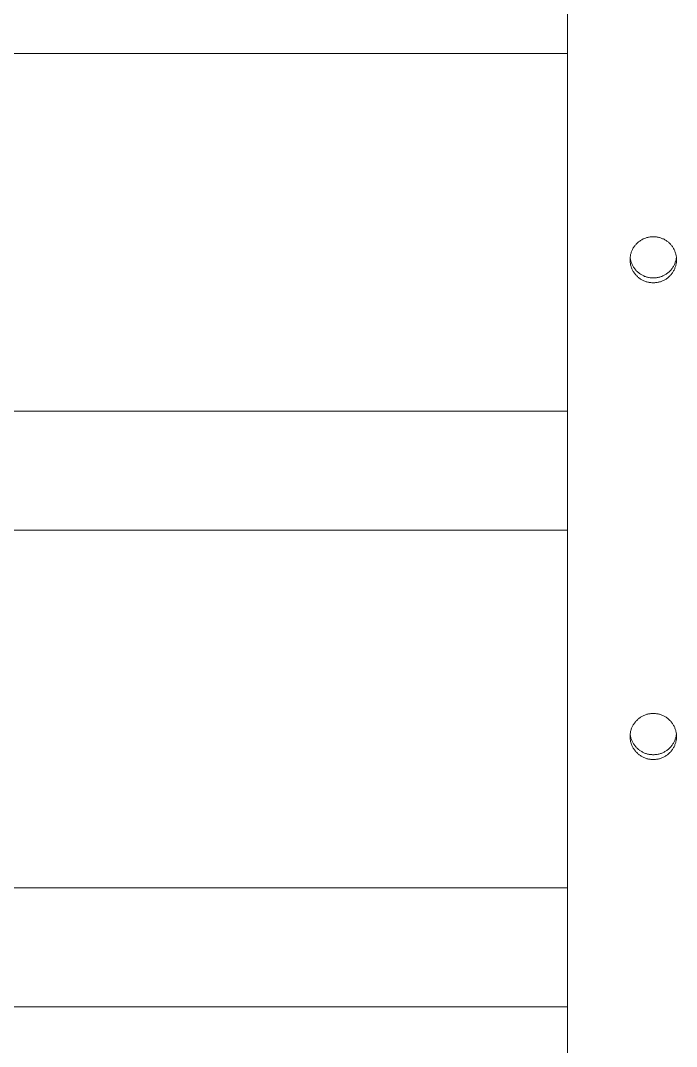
# Model space of a CAD drawing. Header units: millimetres. Extents: x -80 to 4518, y -398 to 2524.
# Drawn here: x 1548 to 1624.4, y 1867.6 to 1987 of the extents above; entities that cross this region are included whole.
import ezdxf

# ---------------------------------------------------------------- set-up
doc = ezdxf.new("R2010")
doc.units = ezdxf.units.MM
doc.layers.add('ZANO_R', color=7, linetype='Continuous', lineweight=0)

msp = doc.modelspace()

# ---------------------------------------------------------------- linework, layer by layer
at = {"layer": 'ZANO_R'}
for p, q in [((1611.68, 1834.01), (1611.68, 2042.54)), ((1397.77, 1983.13), (1611.68, 1983.13)), ((1619.69, 1960.95), (1619.63, 1960.88)), ((1619.75, 1961.01), (1619.69, 1960.95)), ((1619.82, 1961.08), (1619.75, 1961.01)), ((1619.89, 1961.14), (1619.82, 1961.08)), ((1619.96, 1961.2), (1619.89, 1961.14)), ((1620.03, 1961.26), (1619.96, 1961.2)), ((1620.11, 1961.31), (1620.03, 1961.26)), ((1620.18, 1961.36), (1620.11, 1961.31)), ((1620.26, 1961.41), (1620.18, 1961.36)), ((1620.34, 1961.46), (1620.26, 1961.41)), ((1620.42, 1961.51), (1620.34, 1961.46)), ((1620.51, 1961.55), (1620.42, 1961.51)), ((1620.59, 1961.58), (1620.51, 1961.55)), ((1620.68, 1961.62), (1620.59, 1961.58)), ((1620.76, 1961.65), (1620.68, 1961.62)), ((1620.85, 1961.68), (1620.76, 1961.65)), ((1620.94, 1961.71), (1620.85, 1961.68)), ((1621.03, 1961.73), (1620.94, 1961.71)), ((1621.12, 1961.75), (1621.03, 1961.73)), ((1621.21, 1961.77), (1621.12, 1961.75)), ((1621.31, 1961.78), (1621.21, 1961.77)), ((1621.4, 1961.79), (1621.31, 1961.78)), ((1621.49, 1961.8), (1621.4, 1961.79)), ((1621.58, 1961.8), (1621.49, 1961.8)), ((1621.68, 1961.8), (1621.58, 1961.8)), ((1621.77, 1961.8), (1621.68, 1961.8)), ((1621.86, 1961.8), (1621.77, 1961.8)), ((1621.95, 1961.79), (1621.86, 1961.8)), ((1622.05, 1961.78), (1621.95, 1961.79)), ((1622.14, 1961.77), (1622.05, 1961.78)), ((1622.23, 1961.75), (1622.14, 1961.77)), ((1622.32, 1961.73), (1622.23, 1961.75)), ((1622.41, 1961.71), (1622.32, 1961.73)), ((1622.5, 1961.68), (1622.41, 1961.71)), ((1622.59, 1961.65), (1622.5, 1961.68)), ((1622.67, 1961.62), (1622.59, 1961.65)), ((1622.76, 1961.58), (1622.67, 1961.62)), ((1622.85, 1961.55), (1622.76, 1961.58)), ((1622.93, 1961.51), (1622.85, 1961.55)), ((1623.01, 1961.46), (1622.93, 1961.51)), ((1623.09, 1961.41), (1623.01, 1961.46)), ((1623.17, 1961.36), (1623.09, 1961.41)), ((1623.25, 1961.31), (1623.17, 1961.36)), ((1623.32, 1961.26), (1623.25, 1961.31)), ((1623.39, 1961.2), (1623.32, 1961.26)), ((1623.46, 1961.14), (1623.39, 1961.2)), ((1623.53, 1961.08), (1623.46, 1961.14)), ((1623.6, 1961.01), (1623.53, 1961.08)), ((1623.66, 1960.95), (1623.6, 1961.01)), ((1623.73, 1960.88), (1623.66, 1960.95)), ((1619.04, 1959.73), (1619.02, 1959.64)), ((1619.07, 1959.82), (1619.04, 1959.73)), ((1619.09, 1959.91), (1619.07, 1959.82)), ((1619.12, 1960), (1619.09, 1959.91)), ((1619.15, 1960.08), (1619.12, 1960)), ((1619.19, 1960.17), (1619.15, 1960.08)), ((1619.22, 1960.25), (1619.19, 1960.17)), ((1619.26, 1960.34), (1619.22, 1960.25)), ((1619.31, 1960.42), (1619.26, 1960.34)), ((1619.35, 1960.5), (1619.31, 1960.42)), ((1619.4, 1960.58), (1619.35, 1960.5)), ((1619.45, 1960.66), (1619.4, 1960.58)), ((1619.51, 1960.73), (1619.45, 1960.66)), ((1619.57, 1960.81), (1619.51, 1960.73)), ((1619.63, 1960.88), (1619.57, 1960.81)), ((1623.79, 1960.81), (1623.73, 1960.88)), ((1623.84, 1960.73), (1623.79, 1960.81)), ((1623.9, 1960.66), (1623.84, 1960.73)), ((1623.95, 1960.58), (1623.9, 1960.66)), ((1624, 1960.5), (1623.95, 1960.58)), ((1624.04, 1960.42), (1624, 1960.5)), ((1624.09, 1960.34), (1624.04, 1960.42)), ((1624.13, 1960.25), (1624.09, 1960.34)), ((1624.17, 1960.17), (1624.13, 1960.25)), ((1624.2, 1960.08), (1624.17, 1960.17)), ((1624.23, 1960), (1624.2, 1960.08)), ((1624.26, 1959.91), (1624.23, 1960)), ((1624.29, 1959.82), (1624.26, 1959.91)), ((1624.31, 1959.73), (1624.29, 1959.82)), ((1624.33, 1959.64), (1624.31, 1959.73)), ((1618.99, 1959.36), (1618.98, 1959.27)), ((1618.98, 1959.27), (1618.98, 1959.18)), ((1618.98, 1959.18), (1618.98, 1959.08)), ((1618.98, 1959.08), (1618.98, 1958.99)), ((1618.98, 1958.99), (1618.99, 1958.9)), ((1619, 1959.45), (1618.99, 1959.36)), ((1619, 1959.31), (1618.99, 1959.41)), ((1618.99, 1958.9), (1619, 1958.8)), ((1619.01, 1959.55), (1619, 1959.45)), ((1619.02, 1959.22), (1619, 1959.31)), ((1619, 1958.8), (1619.01, 1958.71)), ((1619.02, 1959.64), (1619.01, 1959.55)), ((1619.01, 1958.71), (1619.02, 1958.62)), ((1619.04, 1959.13), (1619.02, 1959.22)), ((1619.02, 1958.62), (1619.04, 1958.53)), ((1619.06, 1959.04), (1619.04, 1959.13)), ((1619.08, 1958.95), (1619.06, 1959.04)), ((1619.11, 1958.86), (1619.08, 1958.95)), ((1619.14, 1958.77), (1619.11, 1958.86)), ((1619.17, 1958.68), (1619.14, 1958.77)), ((1619.21, 1958.59), (1619.17, 1958.68)), ((1619.25, 1958.51), (1619.21, 1958.59)), ((1624.14, 1958.59), (1624.1, 1958.51)), ((1624.18, 1958.68), (1624.14, 1958.59)), ((1624.21, 1958.77), (1624.18, 1958.68)), ((1624.24, 1958.86), (1624.21, 1958.77)), ((1624.27, 1958.95), (1624.24, 1958.86)), ((1624.29, 1959.04), (1624.27, 1958.95)), ((1624.32, 1959.13), (1624.29, 1959.04)), ((1624.31, 1958.53), (1624.33, 1958.62)), ((1624.33, 1959.22), (1624.32, 1959.13)), ((1624.34, 1959.55), (1624.33, 1959.64)), ((1624.35, 1959.31), (1624.33, 1959.22)), ((1624.33, 1958.62), (1624.34, 1958.71)), ((1624.36, 1959.45), (1624.34, 1959.55)), ((1624.34, 1958.71), (1624.36, 1958.8)), ((1624.36, 1959.41), (1624.35, 1959.31)), ((1624.37, 1959.36), (1624.36, 1959.45)), ((1624.36, 1958.8), (1624.37, 1958.9)), ((1624.37, 1959.27), (1624.37, 1959.36)), ((1624.38, 1959.18), (1624.37, 1959.27)), ((1624.37, 1958.99), (1624.38, 1959.08)), ((1624.37, 1958.9), (1624.37, 1958.99)), ((1624.38, 1959.08), (1624.38, 1959.18)), ((1619.04, 1958.53), (1619.07, 1958.44)), ((1619.07, 1958.44), (1619.09, 1958.35)), ((1619.09, 1958.35), (1619.12, 1958.26)), ((1619.12, 1958.26), (1619.15, 1958.18)), ((1619.15, 1958.18), (1619.19, 1958.09)), ((1619.19, 1958.09), (1619.22, 1958)), ((1619.22, 1958), (1619.26, 1957.92)), ((1619.3, 1958.43), (1619.25, 1958.51)), ((1619.26, 1957.92), (1619.31, 1957.84)), ((1619.34, 1958.34), (1619.3, 1958.43)), ((1619.31, 1957.84), (1619.35, 1957.76)), ((1619.39, 1958.26), (1619.34, 1958.34)), ((1619.35, 1957.76), (1619.4, 1957.68)), ((1619.44, 1958.19), (1619.39, 1958.26)), ((1619.4, 1957.68), (1619.45, 1957.6)), ((1619.5, 1958.11), (1619.44, 1958.19)), ((1619.45, 1957.6), (1619.51, 1957.53)), ((1619.55, 1958.03), (1619.5, 1958.11)), ((1619.51, 1957.53), (1619.57, 1957.45)), ((1619.61, 1957.96), (1619.55, 1958.03)), ((1619.57, 1957.45), (1619.63, 1957.38)), ((1619.67, 1957.89), (1619.61, 1957.96)), ((1619.63, 1957.38), (1619.69, 1957.31)), ((1619.74, 1957.82), (1619.67, 1957.89)), ((1619.8, 1957.76), (1619.74, 1957.82)), ((1619.87, 1957.69), (1619.8, 1957.76)), ((1619.94, 1957.63), (1619.87, 1957.69)), ((1620.02, 1957.57), (1619.94, 1957.63)), ((1620.09, 1957.52), (1620.02, 1957.57)), ((1620.17, 1957.46), (1620.09, 1957.52)), ((1620.25, 1957.41), (1620.17, 1957.46)), ((1620.33, 1957.36), (1620.25, 1957.41)), ((1620.41, 1957.32), (1620.33, 1957.36)), ((1623.02, 1957.36), (1622.94, 1957.32)), ((1623.1, 1957.41), (1623.02, 1957.36)), ((1623.18, 1957.46), (1623.1, 1957.41)), ((1623.26, 1957.52), (1623.18, 1957.46)), ((1623.33, 1957.57), (1623.26, 1957.52)), ((1623.41, 1957.63), (1623.33, 1957.57)), ((1623.48, 1957.69), (1623.41, 1957.63)), ((1623.55, 1957.76), (1623.48, 1957.69)), ((1623.61, 1957.82), (1623.55, 1957.76)), ((1623.68, 1957.89), (1623.61, 1957.82)), ((1623.66, 1957.31), (1623.73, 1957.38)), ((1623.74, 1957.96), (1623.68, 1957.89)), ((1623.73, 1957.38), (1623.79, 1957.45)), ((1623.8, 1958.03), (1623.74, 1957.96)), ((1623.79, 1957.45), (1623.84, 1957.53)), ((1623.86, 1958.11), (1623.8, 1958.03)), ((1623.84, 1957.53), (1623.9, 1957.6)), ((1623.91, 1958.19), (1623.86, 1958.11)), ((1623.9, 1957.6), (1623.95, 1957.68)), ((1623.96, 1958.26), (1623.91, 1958.19)), ((1623.95, 1957.68), (1624, 1957.76)), ((1624.01, 1958.34), (1623.96, 1958.26)), ((1624, 1957.76), (1624.04, 1957.84)), ((1624.06, 1958.43), (1624.01, 1958.34)), ((1624.04, 1957.84), (1624.09, 1957.92)), ((1624.1, 1958.51), (1624.06, 1958.43)), ((1624.09, 1957.92), (1624.13, 1958)), ((1624.13, 1958), (1624.17, 1958.09)), ((1624.17, 1958.09), (1624.2, 1958.18)), ((1624.2, 1958.18), (1624.23, 1958.26)), ((1624.23, 1958.26), (1624.26, 1958.35)), ((1624.26, 1958.35), (1624.29, 1958.44)), ((1624.29, 1958.44), (1624.31, 1958.53)), ((1619.69, 1957.31), (1619.75, 1957.25)), ((1619.75, 1957.25), (1619.82, 1957.18)), ((1619.82, 1957.18), (1619.89, 1957.12)), ((1619.89, 1957.12), (1619.96, 1957.06)), ((1619.96, 1957.06), (1620.03, 1957)), ((1620.03, 1957), (1620.11, 1956.95)), ((1620.11, 1956.95), (1620.18, 1956.89)), ((1620.18, 1956.89), (1620.26, 1956.84)), ((1620.26, 1956.84), (1620.34, 1956.8)), ((1620.34, 1956.8), (1620.42, 1956.75)), ((1620.5, 1957.28), (1620.41, 1957.32)), ((1620.42, 1956.75), (1620.51, 1956.71)), ((1620.58, 1957.24), (1620.5, 1957.28)), ((1620.51, 1956.71), (1620.59, 1956.67)), ((1620.67, 1957.2), (1620.58, 1957.24)), ((1620.59, 1956.67), (1620.68, 1956.64)), ((1620.76, 1957.17), (1620.67, 1957.2)), ((1620.68, 1956.64), (1620.76, 1956.61)), ((1620.84, 1957.14), (1620.76, 1957.17)), ((1620.76, 1956.61), (1620.85, 1956.58)), ((1620.93, 1957.11), (1620.84, 1957.14)), ((1620.85, 1956.58), (1620.94, 1956.55)), ((1621.02, 1957.09), (1620.93, 1957.11)), ((1620.94, 1956.55), (1621.03, 1956.53)), ((1621.12, 1957.07), (1621.02, 1957.09)), ((1621.03, 1956.53), (1621.12, 1956.51)), ((1621.21, 1957.05), (1621.12, 1957.07)), ((1621.12, 1956.51), (1621.21, 1956.49)), ((1621.3, 1957.03), (1621.21, 1957.05)), ((1621.21, 1956.49), (1621.31, 1956.48)), ((1621.39, 1957.02), (1621.3, 1957.03)), ((1621.31, 1956.48), (1621.4, 1956.47)), ((1621.49, 1957.02), (1621.39, 1957.02)), ((1621.4, 1956.47), (1621.49, 1956.46)), ((1621.58, 1957.01), (1621.49, 1957.02)), ((1621.49, 1956.46), (1621.58, 1956.46)), ((1621.68, 1957.01), (1621.58, 1957.01)), ((1621.58, 1956.46), (1621.68, 1956.46)), ((1621.77, 1957.01), (1621.68, 1957.01)), ((1621.68, 1956.46), (1621.77, 1956.46)), ((1621.86, 1957.02), (1621.77, 1957.01)), ((1621.77, 1956.46), (1621.86, 1956.46)), ((1621.96, 1957.02), (1621.86, 1957.02)), ((1621.86, 1956.46), (1621.95, 1956.47)), ((1621.95, 1956.47), (1622.05, 1956.48)), ((1622.05, 1957.03), (1621.96, 1957.02)), ((1622.14, 1957.05), (1622.05, 1957.03)), ((1622.05, 1956.48), (1622.14, 1956.49)), ((1622.24, 1957.07), (1622.14, 1957.05)), ((1622.14, 1956.49), (1622.23, 1956.51)), ((1622.23, 1956.51), (1622.32, 1956.53)), ((1622.33, 1957.09), (1622.24, 1957.07)), ((1622.32, 1956.53), (1622.41, 1956.55)), ((1622.42, 1957.11), (1622.33, 1957.09)), ((1622.41, 1956.55), (1622.5, 1956.58)), ((1622.51, 1957.14), (1622.42, 1957.11)), ((1622.5, 1956.58), (1622.59, 1956.61)), ((1622.6, 1957.17), (1622.51, 1957.14)), ((1622.59, 1956.61), (1622.67, 1956.64)), ((1622.68, 1957.2), (1622.6, 1957.17)), ((1622.67, 1956.64), (1622.76, 1956.67)), ((1622.77, 1957.24), (1622.68, 1957.2)), ((1622.76, 1956.67), (1622.85, 1956.71)), ((1622.86, 1957.28), (1622.77, 1957.24)), ((1622.85, 1956.71), (1622.93, 1956.75)), ((1622.94, 1957.32), (1622.86, 1957.28)), ((1622.93, 1956.75), (1623.01, 1956.8)), ((1623.01, 1956.8), (1623.09, 1956.84)), ((1623.09, 1956.84), (1623.17, 1956.89)), ((1623.17, 1956.89), (1623.25, 1956.95)), ((1623.25, 1956.95), (1623.32, 1957)), ((1623.32, 1957), (1623.39, 1957.06)), ((1623.39, 1957.06), (1623.46, 1957.12)), ((1623.46, 1957.12), (1623.53, 1957.18)), ((1623.53, 1957.18), (1623.6, 1957.25)), ((1623.6, 1957.25), (1623.66, 1957.31)), ((1611.68, 1941.51), (1397.77, 1941.51)), ((1397.77, 1927.67), (1611.68, 1927.67)), ((1620.42, 1906.05), (1620.34, 1906)), ((1620.51, 1906.09), (1620.42, 1906.05)), ((1620.59, 1906.13), (1620.51, 1906.09)), ((1620.68, 1906.16), (1620.59, 1906.13)), ((1620.76, 1906.19), (1620.68, 1906.16)), ((1620.85, 1906.22), (1620.76, 1906.19)), ((1620.94, 1906.25), (1620.85, 1906.22)), ((1621.03, 1906.27), (1620.94, 1906.25)), ((1621.12, 1906.29), (1621.03, 1906.27)), ((1621.21, 1906.31), (1621.12, 1906.29)), ((1621.31, 1906.32), (1621.21, 1906.31)), ((1621.4, 1906.33), (1621.31, 1906.32)), ((1621.49, 1906.34), (1621.4, 1906.33)), ((1621.58, 1906.34), (1621.49, 1906.34)), ((1621.68, 1906.34), (1621.58, 1906.34)), ((1621.77, 1906.34), (1621.68, 1906.34)), ((1621.86, 1906.34), (1621.77, 1906.34)), ((1621.95, 1906.33), (1621.86, 1906.34)), ((1622.05, 1906.32), (1621.95, 1906.33)), ((1622.14, 1906.31), (1622.05, 1906.32)), ((1622.23, 1906.29), (1622.14, 1906.31)), ((1622.32, 1906.27), (1622.23, 1906.29)), ((1622.41, 1906.25), (1622.32, 1906.27)), ((1622.5, 1906.22), (1622.41, 1906.25)), ((1622.59, 1906.19), (1622.5, 1906.22)), ((1622.67, 1906.16), (1622.59, 1906.19)), ((1622.76, 1906.13), (1622.67, 1906.16)), ((1622.85, 1906.09), (1622.76, 1906.13)), ((1622.93, 1906.05), (1622.85, 1906.09)), ((1623.01, 1906), (1622.93, 1906.05)), ((1619.26, 1904.88), (1619.22, 1904.8)), ((1619.31, 1904.96), (1619.26, 1904.88)), ((1619.35, 1905.04), (1619.31, 1904.96)), ((1619.4, 1905.12), (1619.35, 1905.04)), ((1619.45, 1905.2), (1619.4, 1905.12)), ((1619.51, 1905.27), (1619.45, 1905.2)), ((1619.57, 1905.35), (1619.51, 1905.27)), ((1619.63, 1905.42), (1619.57, 1905.35)), ((1619.69, 1905.49), (1619.63, 1905.42)), ((1619.75, 1905.55), (1619.69, 1905.49)), ((1619.82, 1905.62), (1619.75, 1905.55)), ((1619.89, 1905.68), (1619.82, 1905.62)), ((1619.96, 1905.74), (1619.89, 1905.68)), ((1620.03, 1905.8), (1619.96, 1905.74)), ((1620.11, 1905.85), (1620.03, 1905.8)), ((1620.18, 1905.91), (1620.11, 1905.85)), ((1620.26, 1905.96), (1620.18, 1905.91)), ((1620.34, 1906), (1620.26, 1905.96)), ((1623.09, 1905.96), (1623.01, 1906)), ((1623.17, 1905.91), (1623.09, 1905.96)), ((1623.25, 1905.85), (1623.17, 1905.91)), ((1623.32, 1905.8), (1623.25, 1905.85)), ((1623.39, 1905.74), (1623.32, 1905.8)), ((1623.46, 1905.68), (1623.39, 1905.74)), ((1623.53, 1905.62), (1623.46, 1905.68)), ((1623.6, 1905.55), (1623.53, 1905.62)), ((1623.66, 1905.49), (1623.6, 1905.55)), ((1623.73, 1905.42), (1623.66, 1905.49)), ((1623.79, 1905.35), (1623.73, 1905.42)), ((1623.84, 1905.27), (1623.79, 1905.35)), ((1623.9, 1905.2), (1623.84, 1905.27)), ((1623.95, 1905.12), (1623.9, 1905.2)), ((1624, 1905.04), (1623.95, 1905.12)), ((1624.04, 1904.96), (1624, 1905.04)), ((1624.09, 1904.88), (1624.04, 1904.96)), ((1624.13, 1904.8), (1624.09, 1904.88)), ((1618.99, 1903.9), (1618.98, 1903.81)), ((1618.98, 1903.81), (1618.98, 1903.72)), ((1618.98, 1903.72), (1618.98, 1903.62)), ((1619, 1903.99), (1618.99, 1903.9)), ((1619, 1903.86), (1618.99, 1903.95)), ((1619.01, 1904.09), (1619, 1903.99)), ((1619.02, 1903.76), (1619, 1903.86)), ((1619.02, 1904.18), (1619.01, 1904.09)), ((1619.04, 1904.27), (1619.02, 1904.18)), ((1619.04, 1903.67), (1619.02, 1903.76)), ((1619.07, 1904.36), (1619.04, 1904.27)), ((1619.06, 1903.58), (1619.04, 1903.67)), ((1619.09, 1904.45), (1619.07, 1904.36)), ((1619.12, 1904.54), (1619.09, 1904.45)), ((1619.15, 1904.62), (1619.12, 1904.54)), ((1619.19, 1904.71), (1619.15, 1904.62)), ((1619.22, 1904.8), (1619.19, 1904.71)), ((1624.17, 1904.71), (1624.13, 1904.8)), ((1624.2, 1904.62), (1624.17, 1904.71)), ((1624.23, 1904.54), (1624.2, 1904.62)), ((1624.26, 1904.45), (1624.23, 1904.54)), ((1624.29, 1904.36), (1624.26, 1904.45)), ((1624.31, 1904.27), (1624.29, 1904.36)), ((1624.32, 1903.67), (1624.29, 1903.58)), ((1624.33, 1904.18), (1624.31, 1904.27)), ((1624.33, 1903.76), (1624.32, 1903.67)), ((1624.34, 1904.09), (1624.33, 1904.18)), ((1624.35, 1903.86), (1624.33, 1903.76)), ((1624.36, 1903.99), (1624.34, 1904.09)), ((1624.36, 1903.95), (1624.35, 1903.86)), ((1624.37, 1903.9), (1624.36, 1903.99)), ((1624.37, 1903.81), (1624.37, 1903.9)), ((1624.38, 1903.72), (1624.37, 1903.81)), ((1624.38, 1903.62), (1624.38, 1903.72)), ((1618.98, 1903.62), (1618.98, 1903.53)), ((1618.98, 1903.53), (1618.99, 1903.44)), ((1618.99, 1903.44), (1619, 1903.35)), ((1619, 1903.35), (1619.01, 1903.25)), ((1619.01, 1903.25), (1619.02, 1903.16)), ((1619.02, 1903.16), (1619.04, 1903.07)), ((1619.04, 1903.07), (1619.07, 1902.98)), ((1619.08, 1903.49), (1619.06, 1903.58)), ((1619.07, 1902.98), (1619.09, 1902.89)), ((1619.11, 1903.4), (1619.08, 1903.49)), ((1619.09, 1902.89), (1619.12, 1902.8)), ((1619.14, 1903.31), (1619.11, 1903.4)), ((1619.12, 1902.8), (1619.15, 1902.72)), ((1619.17, 1903.22), (1619.14, 1903.31)), ((1619.15, 1902.72), (1619.19, 1902.63)), ((1619.21, 1903.14), (1619.17, 1903.22)), ((1619.19, 1902.63), (1619.22, 1902.55)), ((1619.25, 1903.05), (1619.21, 1903.14)), ((1619.22, 1902.55), (1619.26, 1902.46)), ((1619.3, 1902.97), (1619.25, 1903.05)), ((1619.26, 1902.46), (1619.31, 1902.38)), ((1619.34, 1902.89), (1619.3, 1902.97)), ((1619.39, 1902.81), (1619.34, 1902.89)), ((1619.44, 1902.73), (1619.39, 1902.81)), ((1619.5, 1902.65), (1619.44, 1902.73)), ((1619.55, 1902.58), (1619.5, 1902.65)), ((1619.61, 1902.5), (1619.55, 1902.58)), ((1619.67, 1902.43), (1619.61, 1902.5)), ((1623.74, 1902.5), (1623.68, 1902.43)), ((1623.8, 1902.58), (1623.74, 1902.5)), ((1623.86, 1902.65), (1623.8, 1902.58)), ((1623.91, 1902.73), (1623.86, 1902.65)), ((1623.96, 1902.81), (1623.91, 1902.73)), ((1624.01, 1902.89), (1623.96, 1902.81)), ((1624.06, 1902.97), (1624.01, 1902.89)), ((1624.04, 1902.38), (1624.09, 1902.46)), ((1624.1, 1903.05), (1624.06, 1902.97)), ((1624.09, 1902.46), (1624.13, 1902.55)), ((1624.14, 1903.14), (1624.1, 1903.05)), ((1624.13, 1902.55), (1624.17, 1902.63)), ((1624.18, 1903.22), (1624.14, 1903.14)), ((1624.17, 1902.63), (1624.2, 1902.72)), ((1624.21, 1903.31), (1624.18, 1903.22)), ((1624.2, 1902.72), (1624.23, 1902.8)), ((1624.24, 1903.4), (1624.21, 1903.31)), ((1624.23, 1902.8), (1624.26, 1902.89)), ((1624.27, 1903.49), (1624.24, 1903.4)), ((1624.26, 1902.89), (1624.29, 1902.98)), ((1624.29, 1903.58), (1624.27, 1903.49)), ((1624.29, 1902.98), (1624.31, 1903.07)), ((1624.31, 1903.07), (1624.33, 1903.16)), ((1624.33, 1903.16), (1624.34, 1903.25)), ((1624.34, 1903.25), (1624.36, 1903.35)), ((1624.36, 1903.35), (1624.37, 1903.44)), ((1624.37, 1903.53), (1624.38, 1903.62)), ((1624.37, 1903.44), (1624.37, 1903.53)), ((1619.31, 1902.38), (1619.35, 1902.3)), ((1619.35, 1902.3), (1619.4, 1902.22)), ((1619.4, 1902.22), (1619.45, 1902.14)), ((1619.45, 1902.14), (1619.51, 1902.07)), ((1619.51, 1902.07), (1619.57, 1901.99)), ((1619.57, 1901.99), (1619.63, 1901.92)), ((1619.63, 1901.92), (1619.69, 1901.85)), ((1619.74, 1902.36), (1619.67, 1902.43)), ((1619.69, 1901.85), (1619.75, 1901.79)), ((1619.8, 1902.3), (1619.74, 1902.36)), ((1619.75, 1901.79), (1619.82, 1901.72)), ((1619.87, 1902.23), (1619.8, 1902.3)), ((1619.82, 1901.72), (1619.89, 1901.66)), ((1619.94, 1902.17), (1619.87, 1902.23)), ((1619.89, 1901.66), (1619.96, 1901.6)), ((1620.02, 1902.11), (1619.94, 1902.17)), ((1619.96, 1901.6), (1620.03, 1901.54)), ((1620.09, 1902.06), (1620.02, 1902.11)), ((1620.03, 1901.54), (1620.11, 1901.49)), ((1620.17, 1902.01), (1620.09, 1902.06)), ((1620.11, 1901.49), (1620.18, 1901.44)), ((1620.25, 1901.95), (1620.17, 1902.01)), ((1620.18, 1901.44), (1620.26, 1901.39)), ((1620.33, 1901.91), (1620.25, 1901.95)), ((1620.26, 1901.39), (1620.34, 1901.34)), ((1620.41, 1901.86), (1620.33, 1901.91)), ((1620.34, 1901.34), (1620.42, 1901.29)), ((1620.5, 1901.82), (1620.41, 1901.86)), ((1620.42, 1901.29), (1620.51, 1901.25)), ((1620.58, 1901.78), (1620.5, 1901.82)), ((1620.51, 1901.25), (1620.59, 1901.22)), ((1620.67, 1901.74), (1620.58, 1901.78)), ((1620.76, 1901.71), (1620.67, 1901.74)), ((1620.84, 1901.68), (1620.76, 1901.71)), ((1620.93, 1901.65), (1620.84, 1901.68)), ((1621.02, 1901.63), (1620.93, 1901.65)), ((1621.12, 1901.61), (1621.02, 1901.63)), ((1621.21, 1901.59), (1621.12, 1901.61)), ((1621.3, 1901.58), (1621.21, 1901.59)), ((1621.39, 1901.57), (1621.3, 1901.58)), ((1621.49, 1901.56), (1621.39, 1901.57)), ((1621.58, 1901.55), (1621.49, 1901.56)), ((1621.68, 1901.55), (1621.58, 1901.55)), ((1621.77, 1901.55), (1621.68, 1901.55)), ((1621.86, 1901.56), (1621.77, 1901.55)), ((1621.96, 1901.57), (1621.86, 1901.56)), ((1622.05, 1901.58), (1621.96, 1901.57)), ((1622.14, 1901.59), (1622.05, 1901.58)), ((1622.24, 1901.61), (1622.14, 1901.59)), ((1622.33, 1901.63), (1622.24, 1901.61)), ((1622.42, 1901.65), (1622.33, 1901.63)), ((1622.51, 1901.68), (1622.42, 1901.65)), ((1622.6, 1901.71), (1622.51, 1901.68)), ((1622.68, 1901.74), (1622.6, 1901.71)), ((1622.77, 1901.78), (1622.68, 1901.74)), ((1622.76, 1901.22), (1622.85, 1901.25)), ((1622.86, 1901.82), (1622.77, 1901.78)), ((1622.85, 1901.25), (1622.93, 1901.29)), ((1622.94, 1901.86), (1622.86, 1901.82)), ((1622.93, 1901.29), (1623.01, 1901.34)), ((1623.02, 1901.91), (1622.94, 1901.86)), ((1623.01, 1901.34), (1623.09, 1901.39)), ((1623.1, 1901.95), (1623.02, 1901.91)), ((1623.09, 1901.39), (1623.17, 1901.44)), ((1623.18, 1902.01), (1623.1, 1901.95)), ((1623.17, 1901.44), (1623.25, 1901.49)), ((1623.26, 1902.06), (1623.18, 1902.01)), ((1623.25, 1901.49), (1623.32, 1901.54)), ((1623.33, 1902.11), (1623.26, 1902.06)), ((1623.32, 1901.54), (1623.39, 1901.6)), ((1623.41, 1902.17), (1623.33, 1902.11)), ((1623.39, 1901.6), (1623.46, 1901.66)), ((1623.48, 1902.23), (1623.41, 1902.17)), ((1623.46, 1901.66), (1623.53, 1901.72)), ((1623.55, 1902.3), (1623.48, 1902.23)), ((1623.53, 1901.72), (1623.6, 1901.79)), ((1623.61, 1902.36), (1623.55, 1902.3)), ((1623.6, 1901.79), (1623.66, 1901.85)), ((1623.68, 1902.43), (1623.61, 1902.36)), ((1623.66, 1901.85), (1623.73, 1901.92)), ((1623.73, 1901.92), (1623.79, 1901.99)), ((1623.79, 1901.99), (1623.84, 1902.07)), ((1623.84, 1902.07), (1623.9, 1902.14)), ((1623.9, 1902.14), (1623.95, 1902.22)), ((1623.95, 1902.22), (1624, 1902.3)), ((1624, 1902.3), (1624.04, 1902.38)), ((1620.59, 1901.22), (1620.68, 1901.18)), ((1620.68, 1901.18), (1620.76, 1901.15)), ((1620.76, 1901.15), (1620.85, 1901.12)), ((1620.85, 1901.12), (1620.94, 1901.09)), ((1620.94, 1901.09), (1621.03, 1901.07)), ((1621.03, 1901.07), (1621.12, 1901.05)), ((1621.12, 1901.05), (1621.21, 1901.03)), ((1621.21, 1901.03), (1621.31, 1901.02)), ((1621.31, 1901.02), (1621.4, 1901.01)), ((1621.4, 1901.01), (1621.49, 1901)), ((1621.49, 1901), (1621.58, 1901)), ((1621.58, 1901), (1621.68, 1901)), ((1621.68, 1901), (1621.77, 1901)), ((1621.77, 1901), (1621.86, 1901)), ((1621.86, 1901), (1621.95, 1901.01)), ((1621.95, 1901.01), (1622.05, 1901.02)), ((1622.05, 1901.02), (1622.14, 1901.03)), ((1622.14, 1901.03), (1622.23, 1901.05)), ((1622.23, 1901.05), (1622.32, 1901.07)), ((1622.32, 1901.07), (1622.41, 1901.09)), ((1622.41, 1901.09), (1622.5, 1901.12)), ((1622.5, 1901.12), (1622.59, 1901.15)), ((1622.59, 1901.15), (1622.67, 1901.18)), ((1622.67, 1901.18), (1622.76, 1901.22)), ((1611.68, 1886.05), (1397.77, 1886.05)), ((1397.77, 1872.21), (1611.68, 1872.21))]:
    msp.add_line(p, q, dxfattribs=at)

doc.saveas('drawing.dxf')
